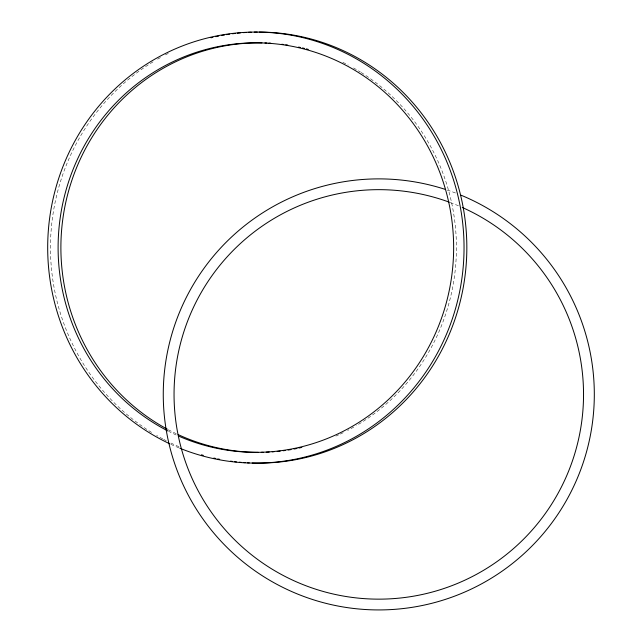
<?xml version="1.0" encoding="UTF-8"?>
<svg xmlns="http://www.w3.org/2000/svg" width="642" height="642" viewBox="0 0 642 642"><rect width="100%" height="100%" fill="white"/><g stroke="black" fill="none" stroke-linecap="round" stroke-linejoin="round"><path stroke-width="0.48" stroke-dasharray="3.21 2.41" d="M178.966 447.875A215.519 208.177 90 0 1 170.708 444.256M176.213 434.995A204.75 197.768 -90 0 1 168.95 431.504M178.99 446.712A215.519 208.177 90 0 1 170.78 442.972M166.294 440.741A215.519 208.177 90 0 1 163.63 439.353M162.747 438.879A215.519 208.177 90 0 1 156.656 435.477M151.56 432.411A215.519 208.177 90 0 1 153.334 61.688M157.603 59.168A215.519 208.177 90 0 1 161.92 56.745M165.435 54.883A215.519 208.177 90 0 1 168.998 53.085M342.86 62.33A204.75 197.768 -90 0 1 348.245 65.059M353.533 67.948A204.75 197.768 -90 0 1 360.395 72.016M361.221 72.53A204.75 197.768 -90 0 1 356.342 425.614M353.79 427.091A204.75 197.768 -90 0 1 347.659 430.429M343.189 432.692A204.75 197.768 -90 0 1 339.562 434.417M338.655 434.843A204.75 197.768 -90 0 1 335.894 436.078M176.261 433.727A204.75 197.768 -90 0 1 168.172 429.65M447.177 190.024A215.519 215.519 0 0 1 455.603 193.033M450.235 202.535A204.75 204.75 0 0 1 458.581 205.849"/><path stroke-width="0.96" d="M169.801 443.831A215.519 208.177 90 0 1 131.787 74.536A215.519 208.177 90 0 1 462.216 219.123A215.519 208.177 90 0 1 179.896 448.252M168.06 431.047A204.75 197.768 -90 0 1 142.997 79.464A204.75 197.768 -90 0 1 452.57 226.329A204.75 197.768 -90 0 1 178.974 436.231M259.199 32.068A215.519 208.177 90 0 1 466.806 251.207A215.519 208.177 90 0 1 252.226 463.01M249.273 462.898A215.519 208.177 90 0 1 247.298 462.794M245.324 462.673A215.519 208.177 90 0 1 243.35 462.529M241.368 462.368A215.519 208.177 90 0 1 239.394 462.192M236.425 461.879A215.519 208.177 90 0 1 234.442 461.654M232.468 461.405A215.519 208.177 90 0 1 230.494 461.133M219.676 459.303A215.519 208.177 90 0 1 217.726 458.91M215.784 458.492A215.519 208.177 90 0 1 213.842 458.059M203.297 455.355A215.519 208.177 90 0 1 201.411 454.809M211.009 37.79A215.519 208.177 90 0 1 212.927 37.332M215.824 36.682A215.519 208.177 90 0 1 218.729 36.072M221.659 35.503A215.519 208.177 90 0 1 224.588 34.973M226.554 34.644A215.519 208.177 90 0 1 229.507 34.195M232.468 33.777A215.519 208.177 90 0 1 235.437 33.416M237.42 33.191A215.519 208.177 90 0 1 240.397 32.902M243.374 32.654A215.519 208.177 90 0 1 246.351 32.445M248.334 32.333A215.519 208.177 90 0 1 251.303 32.204M254.272 32.116A215.519 208.177 90 0 1 257.233 32.076M264.929 42.95A204.75 197.768 -90 0 1 266.903 43.022M268.886 43.118A204.75 197.768 -90 0 1 270.868 43.239M281.798 44.25A204.75 197.768 -90 0 1 283.78 44.507M285.77 44.779A204.75 197.768 -90 0 1 287.752 45.076M298.586 47.059A204.75 197.768 -90 0 1 300.536 47.492M302.486 47.933A204.75 197.768 -90 0 1 304.42 48.407M306.354 48.888A204.75 197.768 -90 0 1 308.272 49.394M301.828 447.402A204.75 197.768 -90 0 1 298.923 448.052M296.973 448.461A204.75 197.768 -90 0 1 294.036 449.031M291.083 449.569A204.75 197.768 -90 0 1 288.122 450.05M285.152 450.491A204.75 197.768 -90 0 1 283.17 450.756M280.185 451.117A204.75 197.768 -90 0 1 277.2 451.438M274.206 451.703A204.75 197.768 -90 0 1 272.208 451.856M269.223 452.048A204.75 197.768 -90 0 1 266.237 452.185M263.252 452.281A204.75 197.768 -90 0 1 261.27 452.321M258.301 452.337A204.75 197.768 -90 0 1 178.091 434.578M167.289 429.177A204.75 197.768 -90 0 1 66.961 197.238A204.75 197.768 -90 0 1 261.968 42.878M461.149 195.24A215.519 215.519 0 0 1 514.515 561.822A215.519 215.519 0 0 1 166.896 433.799A215.519 215.519 0 0 1 445.291 189.398M462.24 207.438A204.75 204.75 0 0 1 502.726 557.384A204.75 204.75 0 0 1 176.325 424.86A204.75 204.75 0 0 1 449.304 202.182"/></g></svg>
